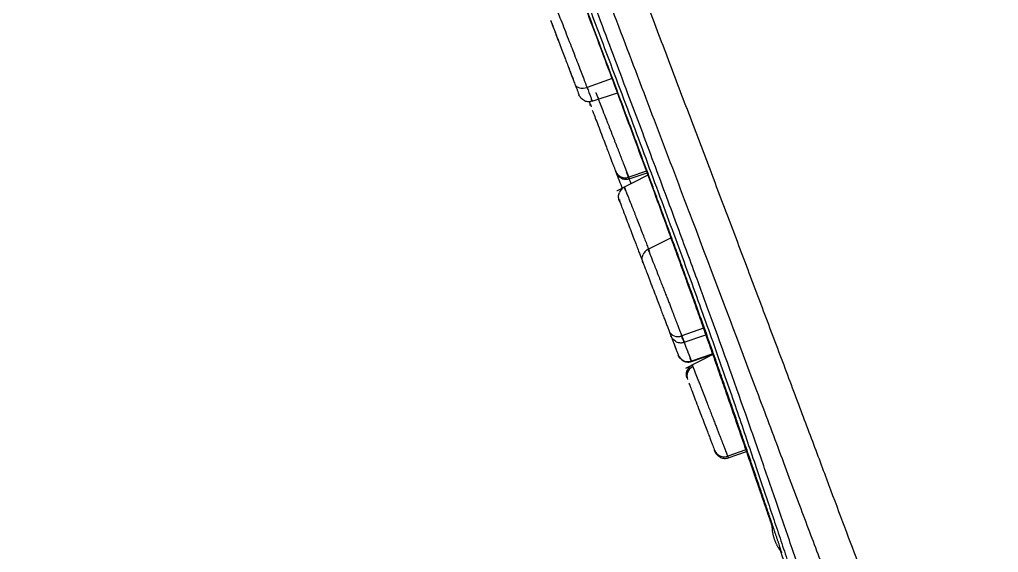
# Model space of a CAD drawing. Extents: x 1777 to 3131, y 3495 to 4487.
# Drawn here: x 2670.05 to 2698.06, y 4058.38 to 4073.61 of the extents above; entities that cross this region are included whole.
import ezdxf

# ---------------------------------------------------------------- set-up
doc = ezdxf.new("R2010")
doc.units = 0
doc.header["$LTSCALE"] = 30
doc.header["$MEASUREMENT"] = 0
doc.layers.add('\\M+5B3DF\\M+5B4E7\\M+5CFDF', color=3, linetype='CONTINUOUS', lineweight=9)

msp = doc.modelspace()

# ---------------------------------------------------------------- linework, layer by layer
at = {"layer": '\\M+5B3DF\\M+5B4E7\\M+5CFDF', "color": 0, "lineweight": -3}
for p, q in [((2687.007, 4071.928), (2686.289, 4071.674)), ((2686.434, 4071.283), (2687.158, 4071.523)), ((2687.122, 4069.24), (2687.109, 4069.273)), ((2687.991, 4069.276), (2687.481, 4069.105)), ((2688.034, 4069.16), (2687.148, 4068.717)), ((2687.182, 4069.143), (2687.162, 4069.133)), ((2687.496, 4069.062), (2688.007, 4069.233)), ((2687.148, 4068.717), (2687.146, 4068.717)), ((2688.693, 4067.374), (2688.033, 4067.043)), ((2687.913, 4066.607), (2687.915, 4066.601)), ((2689.627, 4064.787), (2689.001, 4064.569)), ((2689.066, 4064.39), (2689.693, 4064.602)), ((2689.891, 4064.035), (2689.108, 4063.64)), ((2689.885, 4064.055), (2689.275, 4063.848)), ((2689.278, 4063.837), (2689.888, 4064.044)), ((2689.954, 4061.26), (2689.94, 4061.295)), ((2690.838, 4061.308), (2690.314, 4061.128)), ((2690.33, 4061.082), (2690.854, 4061.261))]:
    msp.add_line(p, q, dxfattribs=at)
for centre, major_axis, ratio, start_param, end_param in [((2686.223, 4071.875), (-0.28, -0.107), 0.707107, 0, 1.537081), ((2686.685, 4071.226), (0.28, 0.107), 0.965926, 2.886641, 3.141593), ((2687.389, 4069.38), (-0.28, -0.107), 0.965926, 0, 1.529329), ((2687.519, 4068.481), (0.28, 0.107), 0.92388, 2.807971, 3.141593), ((2688.918, 4064.815), (-0.28, -0.107), 0.866025, 0, 1.536532), ((2689.179, 4064.13), (0.28, 0.107), 0.991445, 3.141593, 4.674142), ((2689.446, 4063.432), (-0.28, -0.107), 0.965926, 4.816688, 6.283185), ((2690.22, 4061.402), (0.28, 0.107), 0.965926, 3.141593, 4.677062)]:
    msp.add_ellipse(centre, major_axis=major_axis, ratio=ratio, start_param=start_param, end_param=end_param, dxfattribs=at)
for points, knots in [([(2669.332, 4161.45), (2669.654, 4160.589), (2670.03, 4159.585), (2670.902, 4157.278), (2671.892, 4154.671), (2673.067, 4151.621), (2674.314, 4148.404), (2674.974, 4146.712), (2677.019, 4141.497), (2678.469, 4137.837), (2681.411, 4130.433), (2682.903, 4126.69), (2685.909, 4119.193), (2687.423, 4115.438), (2690.48, 4107.942), (2692.025, 4104.2), (2695.129, 4096.746), (2696.689, 4093.033), (2699.035, 4087.562), (2699.819, 4085.755), (2701.378, 4082.201), (2702.154, 4080.454), (2703.687, 4077.051), (2704.444, 4075.395), (2705.894, 4072.263), (2706.586, 4070.788), (2707.847, 4068.139), (2708.414, 4066.965), (2709.418, 4064.888), (2709.855, 4063.986), (2710.664, 4062.299), (2711.036, 4061.515), (2711.627, 4060.244), (2711.829, 4059.804), (2712.256, 4058.864), (2712.481, 4058.363), (2713.19, 4056.751), (2713.71, 4055.532), (2714.79, 4052.783), (2715.349, 4051.254), (2716.371, 4047.96), (2716.834, 4046.194), (2717.596, 4042.489), (2717.895, 4040.549), (2718.382, 4036.616), (2718.57, 4034.624), (2718.902, 4030.624), (2719.047, 4028.617), (2719.315, 4024.596), (2719.439, 4022.582), (2719.664, 4018.552), (2719.765, 4016.535), (2720.037, 4010.481), (2720.18, 4006.438), (2720.294, 4002.392)], [0, 0, 0, 0, 0.03125, 0.03125, 0.0625, 0.09375, 0.09375, 0.125, 0.125, 0.1875, 0.1875, 0.25, 0.25, 0.3125, 0.3125, 0.375, 0.375, 0.4375, 0.4375, 0.46875, 0.46875, 0.5, 0.5, 0.53125, 0.53125, 0.5625, 0.5625, 0.59375, 0.59375, 0.625, 0.625, 0.65625, 0.65625, 0.671875, 0.671875, 0.6875, 0.6875, 0.71875, 0.71875, 0.75, 0.75, 0.78125, 0.78125, 0.8125, 0.8125, 0.84375, 0.84375, 0.875, 0.875, 0.90625, 0.90625, 0.9375, 0.9375, 1, 1, 1, 1]), ([(2721.336, 4002.393), (2721.226, 4006.429), (2721.08, 4010.462), (2720.795, 4016.5), (2720.69, 4018.511), (2720.455, 4022.531), (2720.327, 4024.539), (2720.051, 4028.548), (2719.903, 4030.55), (2719.576, 4034.538), (2719.396, 4036.526), (2718.943, 4040.453), (2718.67, 4042.392), (2717.974, 4046.112), (2717.552, 4047.892), (2716.59, 4051.225), (2716.05, 4052.778), (2714.978, 4055.603), (2714.445, 4056.874), (2713.464, 4059.122), (2713.018, 4060.095), (2712.195, 4061.851), (2711.817, 4062.637), (2711.008, 4064.29), (2710.578, 4065.156), (2709.598, 4067.128), (2709.048, 4068.234), (2707.815, 4070.767), (2707.132, 4072.193), (2705.696, 4075.249), (2704.942, 4076.879), (2703.411, 4080.24), (2702.632, 4081.97), (2701.07, 4085.494), (2700.285, 4087.288), (2697.934, 4092.725), (2696.371, 4096.422), (2693.26, 4103.846), (2691.713, 4107.574), (2688.648, 4115.045), (2687.13, 4118.787), (2684.116, 4126.261), (2682.62, 4129.992), (2679.664, 4137.382), (2678.204, 4141.039), (2676.143, 4146.267), (2675.477, 4147.967), (2674.22, 4151.202), (2673.628, 4152.739), (2672.539, 4155.594), (2672.041, 4156.913), (2671.17, 4159.255), (2670.796, 4160.277), (2670.48, 4161.153)], [0, 0, 0, 0, 0.0625, 0.0625, 0.09375, 0.09375, 0.125, 0.125, 0.15625, 0.15625, 0.1875, 0.1875, 0.21875, 0.21875, 0.25, 0.25, 0.28125, 0.28125, 0.3125, 0.3125, 0.34375, 0.34375, 0.375, 0.375, 0.40625, 0.40625, 0.4375, 0.4375, 0.46875, 0.46875, 0.5, 0.5, 0.53125, 0.53125, 0.5625, 0.5625, 0.625, 0.625, 0.6875, 0.6875, 0.75, 0.75, 0.8125, 0.8125, 0.875, 0.875, 0.90625, 0.90625, 0.9375, 0.9375, 0.96875, 0.96875, 1, 1, 1, 1]), ([(2655.948, 4158.153), (2655.979, 4158.073), (2656.043, 4157.91), (2656.144, 4157.65), (2656.251, 4157.372), (2656.366, 4157.075), (2656.489, 4156.758), (2656.619, 4156.418), (2656.759, 4156.055), (2656.909, 4155.666), (2657.068, 4155.25), (2657.239, 4154.805), (2657.421, 4154.329), (2657.616, 4153.82), (2657.823, 4153.277), (2658.045, 4152.698), (2658.28, 4152.082), (2658.529, 4151.43), (2658.791, 4150.741), (2659.068, 4150.016), (2659.358, 4149.256), (2659.662, 4148.458), (2659.981, 4147.622), (2660.316, 4146.745), (2660.665, 4145.827), (2661.03, 4144.871), (2661.408, 4143.88), (2661.798, 4142.856), (2662.199, 4141.804), (2662.609, 4140.726), (2663.028, 4139.627), (2663.455, 4138.506), (2663.892, 4137.36), (2664.342, 4136.178), (2664.81, 4134.949), (2665.3, 4133.662), (2665.816, 4132.308), (2666.359, 4130.881), (2666.933, 4129.376), (2667.538, 4127.787), (2668.177, 4126.11), (2668.85, 4124.344), (2669.559, 4122.484), (2670.304, 4120.529), (2671.084, 4118.481), (2671.896, 4116.349), (2672.73, 4114.162), (2673.568, 4111.963), (2674.393, 4109.799), (2675.194, 4107.698), (2675.97, 4105.661), (2676.728, 4103.673), (2677.471, 4101.724), (2678.198, 4099.815), (2678.908, 4097.954), (2679.598, 4096.141), (2680.274, 4094.367), (2680.944, 4092.609), (2681.616, 4090.846), (2682.295, 4089.06), (2682.986, 4087.247), (2683.687, 4085.406), (2684.396, 4083.544), (2685.109, 4081.673), (2685.818, 4079.81), (2686.517, 4077.972), (2687.2, 4076.177), (2687.859, 4074.447), (2688.496, 4072.773), (2689.116, 4071.141), (2689.729, 4069.527), (2690.336, 4067.926), (2690.937, 4066.338), (2691.529, 4064.769), (2692.105, 4063.24), (2692.65, 4061.792), (2693.151, 4060.457), (2693.608, 4059.235), (2694.036, 4058.094), (2694.439, 4057.018), (2694.819, 4055.991), (2695.199, 4054.968), (2695.598, 4053.901), (2696.029, 4052.732), (2696.496, 4051.399), (2696.898, 4050.135), (2697.217, 4049.003), (2697.462, 4048.048), (2697.712, 4046.971), (2697.968, 4045.768), (2698.231, 4044.422), (2698.502, 4042.884), (2698.781, 4041.077), (2699.072, 4038.921), (2699.379, 4036.345), (2699.697, 4033.305), (2700.014, 4029.816), (2700.311, 4025.961), (2700.575, 4021.841), (2700.805, 4017.488), (2701.007, 4012.825), (2701.187, 4007.762), (2701.281, 4004.232), (2701.33, 4002.394)], [0, 0, 0, 0, 0.003544, 0.007201, 0.01097, 0.014848, 0.018837, 0.022935, 0.027142, 0.031459, 0.035888, 0.040431, 0.045095, 0.049884, 0.054803, 0.059853, 0.065035, 0.070349, 0.07579, 0.08135, 0.087022, 0.092807, 0.09872, 0.104773, 0.110967, 0.117287, 0.123715, 0.130231, 0.136819, 0.143468, 0.150168, 0.156906, 0.163715, 0.170668, 0.177844, 0.185322, 0.193141, 0.201338, 0.209948, 0.219002, 0.228521, 0.238531, 0.249049, 0.260084, 0.271644, 0.283691, 0.296093, 0.308564, 0.320791, 0.332572, 0.343982, 0.355131, 0.366093, 0.376851, 0.387326, 0.397512, 0.40746, 0.417323, 0.427267, 0.437362, 0.447647, 0.458143, 0.468826, 0.479621, 0.490447, 0.501223, 0.511855, 0.522246, 0.532261, 0.542305, 0.552449, 0.562759, 0.573377, 0.584445, 0.595968, 0.607757, 0.619676, 0.631715, 0.643918, 0.656335, 0.669021, 0.682018, 0.695271, 0.708641, 0.722035, 0.735445, 0.742244, 0.74954, 0.757318, 0.765556, 0.774232, 0.783549, 0.793975, 0.806052, 0.820158, 0.836493, 0.855109, 0.875694, 0.897487, 0.920175, 0.944378, 0.971031, 1, 1, 1, 1]), ([(2655.276, 4157.101), (2655.547, 4156.402), (2655.86, 4155.594), (2656.41, 4154.166), (2656.607, 4153.654), (2657.027, 4152.56), (2657.251, 4151.977), (2657.957, 4150.133), (2658.473, 4148.779), (2659.58, 4145.879), (2660.171, 4144.329), (2661.402, 4141.094), (2662.044, 4139.407), (2663.357, 4135.958), (2664.029, 4134.192), (2665.388, 4130.619), (2666.076, 4128.812), (2667.461, 4125.176), (2668.157, 4123.349), (2669.554, 4119.684), (2670.254, 4117.847), (2671.656, 4114.168), (2672.358, 4112.327), (2674.465, 4106.8), (2675.871, 4103.113), (2677.976, 4097.59), (2678.678, 4095.75), (2680.076, 4092.079), (2680.774, 4090.247), (2682.165, 4086.599), (2682.857, 4084.783), (2684.23, 4081.183), (2684.91, 4079.399), (2686.25, 4075.885), (2686.911, 4074.153), (2687.873, 4071.626), (2688.19, 4070.795), (2688.809, 4069.165), (2689.113, 4068.365), (2689.997, 4066.036), (2690.547, 4064.578), (2691.294, 4062.597), (2691.529, 4061.972), (2691.968, 4060.799), (2692.173, 4060.25), (2692.563, 4059.21), (2692.748, 4058.72), (2693.102, 4057.782), (2693.27, 4057.335), (2693.755, 4056.043), (2694.058, 4055.242), (2694.55, 4053.954), (2694.719, 4053.509), (2695.073, 4052.556), (2695.258, 4052.047), (2695.633, 4050.951), (2695.822, 4050.365), (2696.191, 4049.113), (2696.368, 4048.448), (2696.708, 4047.036), (2696.872, 4046.292), (2697.19, 4044.731), (2697.343, 4043.913), (2697.634, 4042.205), (2697.772, 4041.317), (2698.031, 4039.503), (2698.153, 4038.576), (2698.5, 4035.759), (2698.708, 4033.832), (2699.076, 4029.945), (2699.239, 4027.985), (2699.528, 4024.059), (2699.653, 4022.093), (2699.874, 4018.159), (2699.97, 4016.19), (2700.226, 4010.281), (2700.352, 4006.338), (2700.452, 4002.394)], [0, 0, 0, 0, 0.03125, 0.03125, 0.046875, 0.046875, 0.0625, 0.0625, 0.09375, 0.09375, 0.125, 0.125, 0.15625, 0.15625, 0.1875, 0.1875, 0.21875, 0.21875, 0.25, 0.25, 0.28125, 0.28125, 0.3125, 0.3125, 0.375, 0.375, 0.40625, 0.40625, 0.4375, 0.4375, 0.46875, 0.46875, 0.5, 0.5, 0.53125, 0.53125, 0.546875, 0.546875, 0.5625, 0.5625, 0.59375, 0.59375, 0.609375, 0.609375, 0.625, 0.625, 0.640625, 0.640625, 0.65625, 0.65625, 0.6875, 0.6875, 0.703125, 0.703125, 0.71875, 0.71875, 0.734375, 0.734375, 0.75, 0.75, 0.765625, 0.765625, 0.78125, 0.78125, 0.796875, 0.796875, 0.8125, 0.8125, 0.84375, 0.84375, 0.875, 0.875, 0.90625, 0.90625, 0.9375, 0.9375, 1, 1, 1, 1]), ([(2697.392, 4033.783), (2697.373, 4033.985), (2697.331, 4034.444), (2697.259, 4035.213), (2697.17, 4036.139), (2697.07, 4037.141), (2696.923, 4038.545), (2696.755, 4040.053), (2696.53, 4041.902), (2696.291, 4043.607), (2696.019, 4045.247), (2695.808, 4046.407), (2695.661, 4047.19), (2695.551, 4047.759), (2695.441, 4048.309), (2695.317, 4048.896), (2695.181, 4049.494), (2695.019, 4050.131), (2694.84, 4050.759), (2694.66, 4051.345), (2694.468, 4051.941), (2694.199, 4052.743), (2693.848, 4053.728), (2693.455, 4054.81), (2693.087, 4055.821), (2692.656, 4057.033), (2692.225, 4058.301), (2691.798, 4059.548), (2691.489, 4060.44), (2691.238, 4061.161), (2690.755, 4062.552), (2690.14, 4064.279), (2689.392, 4066.315), (2688.837, 4067.816), (2688.187, 4069.558), (2687.442, 4071.543), (2686.604, 4073.766), (2685.674, 4076.225), (2684.653, 4078.92), (2683.14, 4082.907), (2681.213, 4087.98), (2678.983, 4093.86), (2676.97, 4099.166), (2675.177, 4103.882), (2673.612, 4108.004), (2672.274, 4111.529), (2671.163, 4114.456), (2670.278, 4116.784), (2669.621, 4118.517), (2669.19, 4119.653), (2668.295, 4122.016), (2666.983, 4125.48), (2665.316, 4129.893), (2664.024, 4133.316), (2662.698, 4136.835), (2661.297, 4140.551), (2659.825, 4144.442), (2658.624, 4147.598), (2657.678, 4150.072), (2656.957, 4151.938), (2656.429, 4153.28), (2656.055, 4154.222), (2655.802, 4154.857), (2655.646, 4155.247), (2655.572, 4155.431), (2655.548, 4155.492)], [0, 0, 0, 0, 0.003976, 0.009037, 0.015181, 0.02234, 0.029033, 0.04339, 0.053009, 0.067553, 0.080041, 0.090497, 0.096214, 0.100508, 0.105868, 0.11143, 0.117193, 0.123269, 0.130297, 0.136094, 0.141538, 0.149425, 0.163015, 0.17726, 0.192999, 0.207436, 0.232823, 0.251111, 0.25955, 0.267329, 0.277588, 0.307897, 0.319194, 0.331856, 0.345879, 0.361259, 0.378, 0.3961, 0.415561, 0.436382, 0.481194, 0.521892, 0.558479, 0.590959, 0.619335, 0.643607, 0.663774, 0.679837, 0.691795, 0.699649, 0.703397, 0.740803, 0.771616, 0.795835, 0.813454, 0.847523, 0.878173, 0.905401, 0.929204, 0.949582, 0.966531, 0.980047, 0.990129, 0.99678, 1, 1, 1, 1]), ([(2725.395, 4002.393), (2725.349, 4003.853), (2725.252, 4006.772), (2725.031, 4012.61), (2724.762, 4018.446), (2724.43, 4024.281), (2724.144, 4028.653), (2723.817, 4033.031), (2723.411, 4037.766), (2722.887, 4043.046), (2722.19, 4048.97), (2721.356, 4054.952), (2720.389, 4060.872), (2719.305, 4066.595), (2718.135, 4071.995), (2717.13, 4076.12), (2716.339, 4079.139), (2715.694, 4081.498), (2714.999, 4083.924), (2713.988, 4087.279), (2713, 4090.346), (2712.019, 4093.225), (2711.281, 4095.313), (2710.536, 4097.351), (2709.776, 4099.362), (2708.994, 4101.368), (2708.18, 4103.391), (2707.325, 4105.452), (2706.418, 4107.572), (2705.446, 4109.772), (2704.399, 4112.068), (2703.255, 4114.494), (2702.164, 4116.732), (2701.07, 4118.908), (2699.607, 4121.744), (2697.451, 4125.747), (2694.428, 4131.007), (2691.1, 4136.421), (2687.629, 4141.717), (2684.208, 4146.645), (2681.587, 4150.251), (2679.739, 4152.732), (2678.634, 4154.194), (2677.984, 4155.045), (2677.706, 4155.408), (2677.689, 4155.431)], [0, 0, 0, 0, 0.023856, 0.047713, 0.095426, 0.119282, 0.143139, 0.166995, 0.190851, 0.221179, 0.251506, 0.281834, 0.312162, 0.342489, 0.372817, 0.403144, 0.418308, 0.433472, 0.454288, 0.475105, 0.516738, 0.537554, 0.558371, 0.579187, 0.600004, 0.62082, 0.641637, 0.662453, 0.68327, 0.704086, 0.724903, 0.745719, 0.766536, 0.780458, 0.794381, 0.822225, 0.85007, 0.877915, 0.90576, 0.933604, 0.961449, 0.975371, 0.989294, 0.999326, 1, 1, 1, 1]), ([(2655.701, 4154.746), (2655.732, 4154.669), (2655.796, 4154.51), (2655.898, 4154.257), (2656.009, 4153.982), (2656.129, 4153.683), (2656.26, 4153.359), (2656.402, 4153.006), (2656.555, 4152.621), (2656.722, 4152.201), (2656.902, 4151.742), (2657.098, 4151.243), (2657.308, 4150.703), (2657.533, 4150.122), (2657.774, 4149.498), (2658.031, 4148.83), (2658.306, 4148.113), (2658.599, 4147.342), (2658.91, 4146.522), (2659.239, 4145.658), (2659.585, 4144.747), (2659.95, 4143.786), (2660.333, 4142.771), (2660.735, 4141.707), (2661.154, 4140.597), (2661.591, 4139.437), (2662.045, 4138.227), (2662.516, 4136.974), (2663.003, 4135.677), (2663.506, 4134.337), (2664.025, 4132.956), (2664.559, 4131.536), (2665.108, 4130.076), (2665.671, 4128.58), (2666.249, 4127.047), (2666.84, 4125.479), (2667.444, 4123.876), (2668.062, 4122.24), (2668.693, 4120.571), (2669.337, 4118.87), (2669.993, 4117.137), (2670.662, 4115.372), (2671.343, 4113.575), (2672.036, 4111.748), (2672.74, 4109.888), (2673.456, 4107.999), (2674.185, 4106.079), (2674.925, 4104.128), (2675.676, 4102.148), (2676.439, 4100.138), (2677.212, 4098.099), (2677.996, 4096.031), (2678.789, 4093.935), (2679.593, 4091.812), (2680.408, 4089.663), (2681.231, 4087.491), (2682.062, 4085.298), (2682.9, 4083.087), (2683.741, 4080.865), (2684.459, 4078.975), (2685.046, 4077.423), (2685.504, 4076.21), (2685.957, 4075.008), (2686.405, 4073.818), (2686.849, 4072.641), (2687.283, 4071.483), (2687.71, 4070.343), (2688.125, 4069.226), (2688.527, 4068.139), (2688.917, 4067.083), (2689.287, 4066.069), (2689.638, 4065.096), (2689.971, 4064.168), (2690.276, 4063.297), (2690.564, 4062.472), (2690.822, 4061.708), (2691.07, 4060.98), (2691.307, 4060.288), (2691.526, 4059.636), (2691.737, 4059.009), (2691.937, 4058.407), (2692.134, 4057.822), (2692.329, 4057.245), (2692.53, 4056.667), (2692.741, 4056.076), (2692.964, 4055.465), (2693.193, 4054.832), (2693.418, 4054.205), (2693.642, 4053.579), (2693.859, 4052.961), (2694.076, 4052.315), (2694.295, 4051.635), (2694.515, 4050.925), (2694.726, 4050.19), (2694.911, 4049.448), (2695.074, 4048.696), (2695.233, 4047.917), (2695.403, 4047.09), (2695.572, 4046.224), (2695.729, 4045.326), (2695.859, 4044.587), (2695.962, 4043.942), (2696.062, 4043.283), (2696.202, 4042.253), (2696.38, 4040.826), (2696.545, 4039.293), (2696.704, 4037.789), (2696.832, 4036.461), (2696.951, 4035.14), (2697.029, 4034.256), (2697.068, 4033.817)], [0, 0, 0, 0, 0.004064, 0.008338, 0.012822, 0.017515, 0.022417, 0.027527, 0.032846, 0.038374, 0.044111, 0.050058, 0.056216, 0.062585, 0.069164, 0.075952, 0.082946, 0.090152, 0.097572, 0.105204, 0.113045, 0.121092, 0.12935, 0.137821, 0.146504, 0.155392, 0.164494, 0.17381, 0.183336, 0.193072, 0.203021, 0.213179, 0.223549, 0.234132, 0.244925, 0.255929, 0.267144, 0.278572, 0.290209, 0.302057, 0.314116, 0.326385, 0.338865, 0.351555, 0.364455, 0.377566, 0.390888, 0.40442, 0.418161, 0.432112, 0.446275, 0.460646, 0.475227, 0.49002, 0.50502, 0.52023, 0.53565, 0.551277, 0.567115, 0.58316, 0.592044, 0.600928, 0.609812, 0.618697, 0.627579, 0.63646, 0.64534, 0.654216, 0.663094, 0.671969, 0.68084, 0.689715, 0.698586, 0.707459, 0.716333, 0.72521, 0.734098, 0.742981, 0.751867, 0.760754, 0.769643, 0.778535, 0.787431, 0.796331, 0.805231, 0.814129, 0.823024, 0.831921, 0.839262, 0.846596, 0.853929, 0.861261, 0.868588, 0.875901, 0.883207, 0.890525, 0.897862, 0.905201, 0.912528, 0.919862, 0.927195, 0.929512, 0.934403, 0.941873, 0.951919, 0.96455, 0.973562, 0.982471, 0.991284, 1, 1, 1, 1]), ([(2691.301, 4060.035), (2691.295, 4060.051), (2691.279, 4060.099), (2691.252, 4060.179), (2691.218, 4060.277), (2691.185, 4060.376), (2691.15, 4060.476), (2691.116, 4060.578), (2691.045, 4060.784), (2690.941, 4061.087), (2690.805, 4061.485), (2690.676, 4061.856), (2690.558, 4062.2), (2690.449, 4062.513), (2690.352, 4062.791), (2690.268, 4063.034), (2690.197, 4063.237), (2690.111, 4063.482), (2690.004, 4063.787), (2689.867, 4064.176), (2689.722, 4064.582), (2689.571, 4065.008), (2689.411, 4065.453), (2689.243, 4065.918), (2689.067, 4066.402), (2688.883, 4066.906), (2688.691, 4067.43), (2688.491, 4067.972), (2688.284, 4068.534), (2688.048, 4069.172), (2687.772, 4069.914), (2687.447, 4070.788), (2687.083, 4071.762), (2686.679, 4072.837), (2686.236, 4074.017), (2685.752, 4075.301), (2685.228, 4076.69), (2684.737, 4077.991), (2684.29, 4079.174), (2683.899, 4080.206), (2683.501, 4081.258), (2683.096, 4082.328), (2682.615, 4083.598), (2682.088, 4084.988), (2681.548, 4086.416), (2681.094, 4087.614), (2680.729, 4088.58), (2680.452, 4089.312), (2680.263, 4089.811), (2680.116, 4090.2), (2679.97, 4090.585), (2679.786, 4091.071), (2679.571, 4091.639), (2679.326, 4092.289), (2679.049, 4093.02), (2678.742, 4093.833), (2678.403, 4094.727), (2678.034, 4095.703), (2677.633, 4096.762), (2677.311, 4097.612), (2677.078, 4098.228), (2676.943, 4098.583), (2676.808, 4098.939), (2676.673, 4099.297), (2676.537, 4099.657), (2676.4, 4100.017), (2676.263, 4100.379), (2676.125, 4100.743), (2675.987, 4101.108), (2675.848, 4101.475), (2675.708, 4101.843), (2675.568, 4102.213), (2675.427, 4102.584), (2675.286, 4102.956), (2675.144, 4103.33), (2675.002, 4103.705), (2674.859, 4104.082), (2674.716, 4104.461), (2674.572, 4104.841), (2674.427, 4105.222), (2674.282, 4105.605), (2674.137, 4105.989), (2674.04, 4106.245), (2673.991, 4106.374)], [0, 0, 0, 0, 0.001797, 0.005412, 0.009048, 0.012707, 0.016388, 0.020091, 0.023816, 0.038674, 0.052285, 0.064642, 0.075743, 0.085587, 0.09417, 0.101492, 0.107551, 0.112348, 0.123022, 0.133937, 0.145089, 0.156474, 0.16809, 0.179936, 0.192014, 0.204322, 0.21686, 0.229628, 0.242623, 0.255844, 0.27323, 0.292485, 0.31361, 0.336609, 0.361478, 0.388212, 0.416814, 0.447287, 0.467794, 0.488573, 0.509622, 0.530941, 0.552532, 0.58523, 0.61333, 0.636831, 0.65574, 0.67006, 0.679794, 0.684943, 0.692852, 0.702343, 0.713416, 0.72607, 0.740304, 0.756118, 0.773512, 0.792487, 0.813041, 0.835174, 0.842032, 0.848918, 0.855833, 0.862775, 0.869745, 0.876743, 0.883769, 0.890823, 0.897905, 0.905015, 0.912153, 0.919319, 0.926513, 0.933736, 0.940986, 0.948264, 0.955571, 0.962906, 0.970268, 0.977659, 0.985078, 0.992525, 1, 1, 1, 1]), ([(2691.581, 4059.144), (2691.572, 4059.17), (2691.555, 4059.22), (2691.529, 4059.296), (2691.503, 4059.373), (2691.477, 4059.449), (2691.45, 4059.526), (2691.424, 4059.603), (2691.398, 4059.681), (2691.371, 4059.759), (2691.344, 4059.837), (2691.318, 4059.915), (2691.291, 4059.994), (2691.264, 4060.074), (2691.236, 4060.153), (2691.21, 4060.231), (2691.169, 4060.349), (2691.099, 4060.554), (2690.982, 4060.898), (2690.839, 4061.312), (2690.688, 4061.752), (2690.546, 4062.162), (2690.422, 4062.52), (2690.315, 4062.828), (2690.224, 4063.09), (2690.128, 4063.364), (2690.028, 4063.651), (2689.895, 4064.032), (2689.729, 4064.501), (2689.535, 4065.05), (2689.358, 4065.544), (2689.197, 4065.989), (2689.052, 4066.392), (2688.865, 4066.905), (2688.62, 4067.575), (2688.297, 4068.456), (2687.964, 4069.358), (2687.634, 4070.248), (2687.32, 4071.092), (2686.988, 4071.982), (2686.637, 4072.92), (2686.231, 4074.003), (2685.802, 4075.144), (2685.386, 4076.249), (2685.059, 4077.117), (2684.822, 4077.743), (2684.679, 4078.124), (2684.57, 4078.411), (2684.467, 4078.685), (2684.338, 4079.027), (2684.211, 4079.364), (2684.085, 4079.696), (2683.962, 4080.023), (2683.84, 4080.345), (2683.657, 4080.83), (2683.419, 4081.458), (2683.135, 4082.212), (2682.875, 4082.898), (2682.489, 4083.92), (2681.999, 4085.215), (2681.429, 4086.723), (2680.957, 4087.972), (2680.584, 4088.958), (2680.311, 4089.682), (2680.102, 4090.235), (2679.97, 4090.584), (2679.896, 4090.78), (2679.882, 4090.817)], [0, 0, 0, 0, 0.004303, 0.008607, 0.012913, 0.017221, 0.021531, 0.025842, 0.030155, 0.03447, 0.038786, 0.043105, 0.047425, 0.051746, 0.05607, 0.060395, 0.064267, 0.075157, 0.093069, 0.118007, 0.137926, 0.157104, 0.175545, 0.18655, 0.197809, 0.209322, 0.221088, 0.233106, 0.255267, 0.275717, 0.294463, 0.308613, 0.32236, 0.335705, 0.360109, 0.387937, 0.419178, 0.443034, 0.467865, 0.49367, 0.520446, 0.548193, 0.58537, 0.615828, 0.639573, 0.65661, 0.66694, 0.670565, 0.67994, 0.689164, 0.698237, 0.707158, 0.715928, 0.724546, 0.733012, 0.754844, 0.774864, 0.79307, 0.809463, 0.855917, 0.895468, 0.928121, 0.953877, 0.972736, 0.984697, 0.997091, 1, 1, 1, 1]), ([(2685.405, 4073.937), (2685.406, 4073.938), (2685.428, 4073.884), (2685.564, 4073.543), (2685.792, 4072.962), (2685.968, 4072.507), (2686.084, 4072.207), (2686.16, 4072.009), (2686.23, 4071.828), (2686.269, 4071.725), (2686.289, 4071.674)], [0, 0, 0, 0, 0.122765, 0.368127, 0.569882, 0.727078, 0.797055, 0.865864, 0.933511, 1, 1, 1, 1]), ([(2685.244, 4073.597), (2685.255, 4073.569), (2685.28, 4073.505), (2685.325, 4073.386), (2685.384, 4073.231), (2685.439, 4073.087), (2685.473, 4072.997), (2685.481, 4072.976)], [0, 0, 0, 0, 0.232693, 0.465387, 0.69808, 0.930773, 1, 1, 1, 1]), ([(2685.258, 4073.561), (2685.258, 4073.561), (2685.259, 4073.558), (2685.269, 4073.533), (2685.304, 4073.442), (2685.362, 4073.29), (2685.439, 4073.088), (2685.522, 4072.871), (2685.6, 4072.666), (2685.672, 4072.478), (2685.733, 4072.316), (2685.788, 4072.174), (2685.839, 4072.04), (2685.89, 4071.907), (2685.925, 4071.814), (2685.942, 4071.768)], [0, 0, 0, 0, 0.012714, 0.094988, 0.177262, 0.259536, 0.341809, 0.424083, 0.506357, 0.588631, 0.670905, 0.753179, 0.835452, 0.917726, 1, 1, 1, 1]), ([(2685.737, 4072.307), (2685.759, 4072.249), (2685.804, 4072.131), (2685.852, 4072.005), (2685.883, 4071.925), (2685.898, 4071.886), (2685.899, 4071.881), (2685.899, 4071.882)], [0, 0, 0, 0, 0.168103, 0.376087, 0.584071, 0.792055, 1, 1, 1, 1]), ([(2685.824, 4072.079), (2685.834, 4072.052), (2685.855, 4071.998), (2685.88, 4071.931), (2685.898, 4071.886), (2685.9, 4071.879), (2685.898, 4071.884), (2685.898, 4071.884)], [0, 0, 0, 0, 0.249983, 0.499967, 0.74995, 0.999933, 1, 1, 1, 1]), ([(2685.942, 4071.768), (2685.955, 4071.736), (2685.979, 4071.673), (2686.011, 4071.589), (2686.039, 4071.516), (2686.053, 4071.48), (2686.057, 4071.468), (2686.058, 4071.467)], [0, 0, 0, 0, 0.23528, 0.470559, 0.705839, 0.941118, 1, 1, 1, 1]), ([(2686.289, 4071.674), (2686.299, 4071.648), (2686.318, 4071.598), (2686.343, 4071.531), (2686.367, 4071.469), (2686.387, 4071.416), (2686.404, 4071.371), (2686.417, 4071.334), (2686.427, 4071.307), (2686.44, 4071.269), (2686.432, 4071.288), (2686.412, 4071.337), (2686.412, 4071.337)], [0, 0, 0, 0, 0.076545, 0.153889, 0.232034, 0.310981, 0.390732, 0.471289, 0.552652, 0.634825, 0.999991, 1, 1, 1, 1]), ([(2686.538, 4071.528), (2686.538, 4071.528), (2686.538, 4071.528), (2686.539, 4071.527), (2686.539, 4071.527), (2686.539, 4071.526), (2686.539, 4071.525), (2686.54, 4071.524), (2686.54, 4071.523), (2686.541, 4071.521), (2686.542, 4071.52), (2686.543, 4071.518), (2686.543, 4071.515), (2686.544, 4071.513), (2686.546, 4071.51), (2686.547, 4071.507), (2686.548, 4071.504), (2686.549, 4071.5), (2686.551, 4071.497), (2686.552, 4071.493), (2686.554, 4071.489), (2686.556, 4071.484), (2686.558, 4071.48), (2686.56, 4071.475), (2686.562, 4071.47), (2686.564, 4071.464), (2686.566, 4071.459), (2686.568, 4071.453), (2686.571, 4071.447), (2686.573, 4071.44), (2686.576, 4071.434), (2686.578, 4071.427), (2686.581, 4071.42), (2686.584, 4071.413), (2686.587, 4071.405), (2686.598, 4071.378), (2686.621, 4071.317), (2686.669, 4071.194), (2686.743, 4071.005), (2686.848, 4070.738), (2686.937, 4070.508), (2686.994, 4070.361), (2687.012, 4070.316), (2687.029, 4070.272), (2687.046, 4070.228), (2687.063, 4070.184), (2687.08, 4070.141), (2687.097, 4070.098), (2687.113, 4070.056), (2687.129, 4070.015), (2687.145, 4069.974), (2687.16, 4069.934), (2687.176, 4069.895), (2687.191, 4069.856), (2687.205, 4069.819), (2687.22, 4069.782), (2687.234, 4069.746), (2687.247, 4069.711), (2687.261, 4069.676), (2687.274, 4069.643), (2687.286, 4069.61), (2687.299, 4069.579), (2687.31, 4069.548), (2687.322, 4069.519), (2687.333, 4069.49), (2687.344, 4069.463), (2687.354, 4069.436), (2687.364, 4069.41), (2687.373, 4069.386), (2687.382, 4069.362), (2687.391, 4069.339), (2687.4, 4069.318), (2687.407, 4069.297), (2687.415, 4069.277), (2687.422, 4069.258), (2687.429, 4069.241), (2687.436, 4069.224), (2687.442, 4069.208), (2687.447, 4069.193), (2687.453, 4069.179), (2687.458, 4069.166), (2687.463, 4069.153), (2687.467, 4069.142), (2687.471, 4069.131), (2687.475, 4069.122), (2687.478, 4069.113), (2687.48, 4069.107), (2687.481, 4069.105)], [0, 0, 0, 0, 0.001428, 0.006144, 0.010869, 0.015601, 0.020341, 0.025089, 0.029845, 0.034608, 0.03938, 0.044159, 0.048946, 0.053741, 0.058543, 0.063354, 0.068172, 0.072999, 0.077833, 0.082674, 0.087524, 0.092381, 0.097247, 0.10212, 0.107001, 0.11189, 0.116786, 0.12169, 0.126603, 0.131523, 0.13645, 0.141386, 0.146329, 0.15128, 0.156239, 0.161206, 0.202918, 0.259095, 0.329704, 0.414701, 0.514033, 0.526734, 0.539339, 0.551849, 0.564264, 0.576584, 0.588809, 0.600938, 0.612972, 0.624912, 0.636756, 0.648505, 0.660159, 0.671718, 0.683182, 0.694551, 0.705825, 0.717005, 0.728089, 0.739078, 0.749973, 0.760773, 0.771478, 0.782088, 0.792603, 0.803024, 0.81335, 0.823581, 0.833717, 0.843759, 0.853706, 0.863559, 0.873316, 0.88298, 0.892548, 0.902022, 0.911402, 0.920687, 0.929877, 0.938973, 0.947975, 0.956882, 0.965694, 0.974412, 0.983036, 0.991565, 1, 1, 1, 1]), ([(2686.213, 4071.296), (2686.194, 4071.305), (2686.16, 4071.326), (2686.102, 4071.379), (2686.073, 4071.427), (2686.059, 4071.463)], [0, 0, 0, 0, 0.262992, 0.520638, 1, 1, 1, 1]), ([(2686.213, 4071.296), (2686.232, 4071.287), (2686.27, 4071.274), (2686.347, 4071.264), (2686.403, 4071.272), (2686.44, 4071.285)], [0, 0, 0, 0, 0.262977, 0.520618, 1, 1, 1, 1]), ([(2686.393, 4071.149), (2686.379, 4071.185), (2686.371, 4071.227), (2686.372, 4071.269), (2686.373, 4071.275)], [0, 0, 0, 0, 0.869847, 1, 1, 1, 1]), ([(2686.44, 4071.025), (2686.451, 4070.998), (2686.48, 4070.922), (2686.542, 4070.758), (2686.632, 4070.522), (2686.726, 4070.276), (2686.809, 4070.059), (2686.879, 4069.875), (2686.938, 4069.721), (2686.984, 4069.6), (2687.023, 4069.499), (2687.056, 4069.411), (2687.086, 4069.333), (2687.103, 4069.289), (2687.109, 4069.273)], [0, 0, 0, 0, 0.063949, 0.149045, 0.23414, 0.319236, 0.404331, 0.489427, 0.574522, 0.659618, 0.744713, 0.829809, 0.914904, 1, 1, 1, 1]), ([(2687.106, 4069.281), (2687.108, 4069.275), (2687.141, 4069.191), (2687.206, 4069.019), (2687.267, 4068.86), (2687.294, 4068.789)], [0, 0, 0, 0, 0.038132, 0.543182, 1, 1, 1, 1]), ([(2687.412, 4069.258), (2687.423, 4069.229), (2687.467, 4069.116), (2687.512, 4069), (2687.545, 4068.916)], [0, 0, 0, 0, 0.255521, 1, 1, 1, 1]), ([(2687.274, 4069.076), (2687.255, 4069.085), (2687.221, 4069.105), (2687.163, 4069.158), (2687.134, 4069.207), (2687.121, 4069.243)], [0, 0, 0, 0, 0.262878, 0.520456, 1, 1, 1, 1]), ([(2687.274, 4069.076), (2687.292, 4069.067), (2687.33, 4069.054), (2687.407, 4069.043), (2687.463, 4069.051), (2687.5, 4069.063)], [0, 0, 0, 0, 0.262839, 0.520407, 1, 1, 1, 1]), ([(2687.481, 4069.105), (2687.482, 4069.103), (2687.483, 4069.101), (2687.484, 4069.097), (2687.486, 4069.093), (2687.487, 4069.09), (2687.488, 4069.086), (2687.489, 4069.083), (2687.49, 4069.08), (2687.491, 4069.078), (2687.492, 4069.075), (2687.493, 4069.073), (2687.494, 4069.071), (2687.495, 4069.069), (2687.495, 4069.068), (2687.496, 4069.066), (2687.496, 4069.065), (2687.496, 4069.064), (2687.497, 4069.063), (2687.497, 4069.063), (2687.497, 4069.063), (2687.497, 4069.063), (2687.497, 4069.063), (2687.497, 4069.063), (2687.496, 4069.064), (2687.496, 4069.065), (2687.496, 4069.066), (2687.495, 4069.067), (2687.494, 4069.068), (2687.494, 4069.07), (2687.493, 4069.072), (2687.492, 4069.075), (2687.491, 4069.077), (2687.49, 4069.08), (2687.489, 4069.083), (2687.487, 4069.086), (2687.486, 4069.089), (2687.485, 4069.093), (2687.483, 4069.097), (2687.481, 4069.101), (2687.48, 4069.105), (2687.478, 4069.11), (2687.476, 4069.115), (2687.474, 4069.12), (2687.472, 4069.125), (2687.469, 4069.131), (2687.467, 4069.137), (2687.465, 4069.143), (2687.462, 4069.149), (2687.46, 4069.156), (2687.457, 4069.163), (2687.454, 4069.17), (2687.452, 4069.176), (2687.45, 4069.181), (2687.449, 4069.182)], [0, 0, 0, 0, 0.018453, 0.03694, 0.055463, 0.074021, 0.092613, 0.111241, 0.129904, 0.148603, 0.167336, 0.186104, 0.204908, 0.223746, 0.24262, 0.261529, 0.280473, 0.299452, 0.318466, 0.337516, 0.356601, 0.375721, 0.394876, 0.414066, 0.433291, 0.452552, 0.471848, 0.491179, 0.510546, 0.529947, 0.549384, 0.568856, 0.588364, 0.607906, 0.627484, 0.647098, 0.666746, 0.68643, 0.706149, 0.725904, 0.745694, 0.765519, 0.785379, 0.805275, 0.825206, 0.845173, 0.865175, 0.885212, 0.905285, 0.925393, 0.945536, 0.965715, 0.98593, 1, 1, 1, 1]), ([(2687.355, 4068.821), (2687.328, 4068.807), (2687.288, 4068.779), (2687.242, 4068.725), (2687.223, 4068.69), (2687.215, 4068.671)], [0, 0, 0, 0, 0.426288, 0.710222, 1, 1, 1, 1]), ([(2687.392, 4068.728), (2687.391, 4068.73), (2687.389, 4068.734), (2687.387, 4068.739), (2687.385, 4068.745), (2687.383, 4068.75), (2687.381, 4068.756), (2687.379, 4068.761), (2687.377, 4068.765), (2687.376, 4068.77), (2687.374, 4068.775), (2687.372, 4068.779), (2687.371, 4068.783), (2687.369, 4068.787), (2687.368, 4068.791), (2687.367, 4068.794), (2687.365, 4068.797), (2687.364, 4068.8), (2687.363, 4068.803), (2687.362, 4068.806), (2687.361, 4068.808), (2687.36, 4068.811), (2687.36, 4068.813), (2687.359, 4068.815), (2687.358, 4068.816), (2687.358, 4068.818), (2687.357, 4068.819), (2687.357, 4068.82), (2687.357, 4068.821), (2687.357, 4068.821), (2687.357, 4068.822), (2687.357, 4068.822), (2687.357, 4068.822), (2687.357, 4068.821), (2687.357, 4068.821), (2687.357, 4068.82), (2687.358, 4068.819), (2687.358, 4068.818), (2687.359, 4068.816), (2687.36, 4068.815), (2687.36, 4068.813), (2687.361, 4068.811), (2687.362, 4068.808), (2687.363, 4068.806), (2687.365, 4068.803), (2687.366, 4068.8), (2687.367, 4068.797), (2687.368, 4068.793), (2687.37, 4068.79), (2687.372, 4068.786), (2687.373, 4068.781), (2687.375, 4068.777), (2687.377, 4068.772), (2687.379, 4068.767), (2687.386, 4068.749), (2687.404, 4068.703), (2687.444, 4068.602), (2687.508, 4068.44), (2687.601, 4068.202), (2687.703, 4067.941), (2687.796, 4067.704), (2687.867, 4067.522), (2687.932, 4067.354), (2687.991, 4067.203), (2688.038, 4067.081), (2688.065, 4067.011), (2688.076, 4066.983)], [0, 0, 0, 0, 0.005168, 0.010343, 0.015527, 0.020719, 0.025919, 0.031126, 0.036343, 0.041567, 0.046799, 0.052039, 0.057287, 0.062544, 0.067808, 0.073081, 0.078361, 0.08365, 0.088947, 0.094252, 0.099564, 0.104885, 0.110214, 0.115551, 0.120897, 0.12625, 0.131611, 0.13698, 0.142358, 0.147743, 0.153136, 0.158538, 0.163947, 0.169365, 0.174791, 0.180224, 0.185666, 0.191116, 0.196574, 0.20204, 0.207513, 0.212995, 0.218485, 0.223983, 0.229489, 0.235004, 0.240526, 0.246056, 0.251594, 0.25714, 0.262694, 0.268257, 0.273827, 0.279405, 0.284992, 0.335587, 0.401732, 0.483389, 0.580512, 0.693046, 0.756522, 0.815874, 0.871102, 0.92221, 0.969199, 1, 1, 1, 1]), ([(2687.211, 4068.444), (2687.198, 4068.48), (2687.187, 4068.536), (2687.195, 4068.614), (2687.207, 4068.652), (2687.215, 4068.671)], [0, 0, 0, 0, 0.479477, 0.737081, 1, 1, 1, 1]), ([(2687.222, 4068.417), (2687.222, 4068.417), (2687.217, 4068.429), (2687.211, 4068.445), (2687.209, 4068.449), (2687.216, 4068.432), (2687.229, 4068.398), (2687.238, 4068.374)], [0, 0, 0, 0, 0.000063, 0.250047, 0.500031, 0.750016, 1, 1, 1, 1]), ([(2687.236, 4068.379), (2687.23, 4068.395), (2687.22, 4068.423), (2687.21, 4068.448), (2687.21, 4068.448), (2687.225, 4068.408), (2687.259, 4068.319), (2687.315, 4068.172), (2687.395, 4067.963), (2687.488, 4067.719), (2687.575, 4067.492), (2687.65, 4067.296), (2687.714, 4067.127), (2687.766, 4066.99), (2687.809, 4066.877), (2687.848, 4066.777), (2687.882, 4066.686), (2687.904, 4066.63), (2687.913, 4066.607)], [0, 0, 0, 0, 0.056504, 0.119403, 0.182303, 0.245203, 0.308103, 0.371002, 0.433902, 0.496802, 0.559702, 0.622601, 0.685501, 0.748401, 0.811301, 0.8742, 0.9371, 1, 1, 1, 1]), ([(2688.055, 4067.053), (2688.02, 4067.038), (2687.972, 4067.007), (2687.921, 4066.947), (2687.902, 4066.912), (2687.894, 4066.893)], [0, 0, 0, 0, 0.479397, 0.737033, 1, 1, 1, 1]), ([(2688.043, 4067.019), (2688.043, 4067.02), (2688.042, 4067.022), (2688.041, 4067.024), (2688.04, 4067.027), (2688.039, 4067.03), (2688.039, 4067.032), (2688.038, 4067.034), (2688.037, 4067.036), (2688.037, 4067.038), (2688.036, 4067.039), (2688.036, 4067.041), (2688.035, 4067.042), (2688.035, 4067.043), (2688.035, 4067.043), (2688.035, 4067.044), (2688.035, 4067.044), (2688.035, 4067.044), (2688.035, 4067.044)], [0, 0, 0, 0, 0.033846, 0.10167, 0.169597, 0.237628, 0.305763, 0.374, 0.442342, 0.510787, 0.579335, 0.647986, 0.716741, 0.7856, 0.854562, 0.923627, 0.992795, 1, 1, 1, 1]), ([(2688.035, 4067.044), (2688.035, 4067.044), (2688.035, 4067.044), (2688.035, 4067.043), (2688.035, 4067.043), (2688.036, 4067.042), (2688.036, 4067.041), (2688.037, 4067.04), (2688.037, 4067.038), (2688.038, 4067.037), (2688.039, 4067.035), (2688.04, 4067.033), (2688.041, 4067.03), (2688.046, 4067.017), (2688.064, 4066.974), (2688.113, 4066.849), (2688.202, 4066.624), (2688.304, 4066.365), (2688.39, 4066.144), (2688.445, 4066.004), (2688.499, 4065.866), (2688.55, 4065.735), (2688.599, 4065.61), (2688.644, 4065.493), (2688.686, 4065.384), (2688.725, 4065.285), (2688.753, 4065.211), (2688.774, 4065.158), (2688.787, 4065.124), (2688.8, 4065.09), (2688.813, 4065.057), (2688.825, 4065.025), (2688.838, 4064.993), (2688.85, 4064.962), (2688.861, 4064.932), (2688.873, 4064.902), (2688.884, 4064.873), (2688.895, 4064.845), (2688.905, 4064.817), (2688.916, 4064.791), (2688.926, 4064.765), (2688.935, 4064.74), (2688.945, 4064.715), (2688.954, 4064.692), (2688.962, 4064.669), (2688.971, 4064.648), (2688.979, 4064.627), (2688.986, 4064.607), (2688.994, 4064.587), (2688.998, 4064.575), (2689.001, 4064.569)], [0, 0, 0, 0, 0.004503, 0.009535, 0.014576, 0.019623, 0.024678, 0.029741, 0.034811, 0.039889, 0.044974, 0.050067, 0.055167, 0.060275, 0.125981, 0.20985, 0.311812, 0.431778, 0.475798, 0.517801, 0.55779, 0.595764, 0.631726, 0.665676, 0.697616, 0.727545, 0.755465, 0.766445, 0.777393, 0.788309, 0.799194, 0.810047, 0.820868, 0.831657, 0.842415, 0.853141, 0.863836, 0.874499, 0.88513, 0.89573, 0.906299, 0.916836, 0.927341, 0.937815, 0.948258, 0.958669, 0.969049, 0.979397, 0.989714, 1, 1, 1, 1]), ([(2687.89, 4066.666), (2687.876, 4066.702), (2687.866, 4066.758), (2687.873, 4066.836), (2687.885, 4066.874), (2687.894, 4066.893)], [0, 0, 0, 0, 0.479376, 0.737016, 1, 1, 1, 1]), ([(2687.901, 4066.637), (2687.901, 4066.638), (2687.896, 4066.651), (2687.888, 4066.671), (2687.889, 4066.669), (2687.905, 4066.627), (2687.941, 4066.534), (2687.997, 4066.386), (2688.074, 4066.184), (2688.165, 4065.945), (2688.256, 4065.708), (2688.336, 4065.497), (2688.406, 4065.313), (2688.464, 4065.162), (2688.513, 4065.034), (2688.557, 4064.919), (2688.598, 4064.811), (2688.625, 4064.741), (2688.637, 4064.708)], [0, 0, 0, 0, 0.001992, 0.068525, 0.135059, 0.201593, 0.268127, 0.334661, 0.401195, 0.467729, 0.534263, 0.600797, 0.667331, 0.733864, 0.800398, 0.866932, 0.933466, 1, 1, 1, 1]), ([(2688.637, 4064.708), (2688.646, 4064.685), (2688.662, 4064.644), (2688.674, 4064.612), (2688.679, 4064.599)], [0, 0, 0, 0, 0.506099, 1, 1, 1, 1]), ([(2688.67, 4064.622), (2688.689, 4064.573), (2688.73, 4064.465), (2688.783, 4064.328), (2688.826, 4064.213), (2688.847, 4064.159), (2688.856, 4064.136)], [0, 0, 0, 0, 0.189748, 0.459854, 0.729959, 1, 1, 1, 1]), ([(2688.679, 4064.6), (2688.679, 4064.599), (2688.685, 4064.584), (2688.69, 4064.571), (2688.691, 4064.568), (2688.691, 4064.568)], [0, 0, 0, 0, 0.052466, 0.661242, 1, 1, 1, 1]), ([(2688.686, 4064.581), (2688.691, 4064.568), (2688.717, 4064.5), (2688.759, 4064.39), (2688.802, 4064.276), (2688.836, 4064.188), (2688.863, 4064.116), (2688.885, 4064.058), (2688.896, 4064.031), (2688.899, 4064.023)], [0, 0, 0, 0, 0.033583, 0.194652, 0.355722, 0.516791, 0.677861, 0.83893, 1, 1, 1, 1]), ([(2688.844, 4064.403), (2688.825, 4064.412), (2688.791, 4064.433), (2688.733, 4064.486), (2688.704, 4064.534), (2688.69, 4064.57)], [0, 0, 0, 0, 0.262983, 0.520623, 1, 1, 1, 1]), ([(2689.067, 4064.391), (2689.067, 4064.391), (2689.067, 4064.391), (2689.067, 4064.391), (2689.067, 4064.391), (2689.066, 4064.392), (2689.066, 4064.393), (2689.065, 4064.394), (2689.065, 4064.396), (2689.064, 4064.398), (2689.063, 4064.399), (2689.062, 4064.402), (2689.061, 4064.404), (2689.056, 4064.417), (2689.038, 4064.46), (2689.009, 4064.535), (2688.989, 4064.586), (2688.989, 4064.586)], [0, 0, 0, 0, 0.019459, 0.043388, 0.067354, 0.091355, 0.115393, 0.139466, 0.163576, 0.187721, 0.211902, 0.23612, 0.260373, 0.284662, 0.600146, 0.999992, 1, 1, 1, 1]), ([(2689.001, 4064.569), (2689.002, 4064.566), (2689.004, 4064.561), (2689.007, 4064.553), (2689.01, 4064.545), (2689.013, 4064.538), (2689.015, 4064.53), (2689.018, 4064.523), (2689.021, 4064.516), (2689.024, 4064.509), (2689.026, 4064.502), (2689.029, 4064.496), (2689.031, 4064.489), (2689.033, 4064.483), (2689.036, 4064.477), (2689.038, 4064.471), (2689.04, 4064.466), (2689.042, 4064.46), (2689.044, 4064.455), (2689.046, 4064.45), (2689.048, 4064.445), (2689.05, 4064.44), (2689.051, 4064.436), (2689.053, 4064.432), (2689.054, 4064.427), (2689.056, 4064.424), (2689.057, 4064.42), (2689.058, 4064.417), (2689.059, 4064.415), (2689.059, 4064.415)], [0, 0, 0, 0, 0.036985, 0.074029, 0.111131, 0.148291, 0.18551, 0.222788, 0.260124, 0.297519, 0.334973, 0.372485, 0.410055, 0.447685, 0.485373, 0.52312, 0.560925, 0.59879, 0.636713, 0.674694, 0.712735, 0.750834, 0.788993, 0.82721, 0.865486, 0.90382, 0.942214, 0.980666, 1, 1, 1, 1]), ([(2689.011, 4064.526), (2689.011, 4064.526), (2689.03, 4064.479), (2689.063, 4064.393), (2689.108, 4064.277), (2689.138, 4064.202), (2689.156, 4064.155), (2689.165, 4064.131), (2689.174, 4064.108), (2689.183, 4064.086), (2689.191, 4064.065), (2689.199, 4064.044), (2689.206, 4064.025), (2689.214, 4064.006), (2689.22, 4063.988), (2689.227, 4063.972), (2689.233, 4063.956), (2689.239, 4063.941), (2689.244, 4063.928), (2689.249, 4063.915), (2689.253, 4063.903), (2689.258, 4063.892), (2689.261, 4063.883), (2689.265, 4063.874), (2689.268, 4063.866), (2689.27, 4063.859), (2689.273, 4063.853), (2689.274, 4063.85), (2689.275, 4063.848)], [0, 0, 0, 0, 0.000009, 0.128829, 0.247278, 0.355361, 0.385625, 0.415797, 0.445878, 0.475866, 0.505762, 0.535567, 0.56528, 0.594901, 0.624431, 0.653869, 0.683215, 0.71247, 0.741633, 0.770706, 0.799686, 0.828576, 0.857374, 0.886082, 0.914698, 0.943223, 0.971657, 1, 1, 1, 1]), ([(2688.844, 4064.403), (2688.863, 4064.394), (2688.901, 4064.381), (2688.978, 4064.371), (2689.034, 4064.379), (2689.071, 4064.392)], [0, 0, 0, 0, 0.262967, 0.520603, 1, 1, 1, 1]), ([(2689.059, 4064.415), (2689.059, 4064.414), (2689.06, 4064.413), (2689.061, 4064.41), (2689.062, 4064.407), (2689.063, 4064.405), (2689.063, 4064.402), (2689.064, 4064.4), (2689.065, 4064.398), (2689.066, 4064.397), (2689.066, 4064.395), (2689.066, 4064.394), (2689.067, 4064.393), (2689.067, 4064.392), (2689.067, 4064.391), (2689.067, 4064.391), (2689.067, 4064.391), (2689.067, 4064.391), (2689.067, 4064.391)], [0, 0, 0, 0, 0.033546, 0.100994, 0.168545, 0.2362, 0.303957, 0.371818, 0.439782, 0.507849, 0.576019, 0.644293, 0.71267, 0.78115, 0.849734, 0.918422, 0.987212, 1, 1, 1, 1]), ([(2689.055, 4063.85), (2689.036, 4063.859), (2689.002, 4063.88), (2688.944, 4063.933), (2688.915, 4063.981), (2688.901, 4064.017)], [0, 0, 0, 0, 0.262913, 0.520515, 1, 1, 1, 1]), ([(2689.275, 4063.848), (2689.275, 4063.848), (2689.275, 4063.846), (2689.276, 4063.845), (2689.277, 4063.843), (2689.277, 4063.842), (2689.278, 4063.84), (2689.278, 4063.84), (2689.278, 4063.839), (2689.278, 4063.838), (2689.278, 4063.838), (2689.279, 4063.838), (2689.278, 4063.838), (2689.278, 4063.838), (2689.278, 4063.838), (2689.278, 4063.839), (2689.278, 4063.84), (2689.277, 4063.841), (2689.277, 4063.842), (2689.276, 4063.844), (2689.275, 4063.846), (2689.274, 4063.848), (2689.274, 4063.85), (2689.273, 4063.852), (2689.272, 4063.855), (2689.271, 4063.858), (2689.269, 4063.861), (2689.268, 4063.864), (2689.267, 4063.867), (2689.265, 4063.871), (2689.264, 4063.875), (2689.262, 4063.879), (2689.26, 4063.884), (2689.259, 4063.888), (2689.257, 4063.893), (2689.255, 4063.898), (2689.253, 4063.903), (2689.25, 4063.909), (2689.248, 4063.914), (2689.246, 4063.92), (2689.243, 4063.926), (2689.241, 4063.933), (2689.239, 4063.937), (2689.238, 4063.94), (2689.238, 4063.94)], [0, 0, 0, 0, 0.023464, 0.046971, 0.07052, 0.094112, 0.117746, 0.141423, 0.165142, 0.188903, 0.212707, 0.236554, 0.260443, 0.284374, 0.308349, 0.332365, 0.356424, 0.380526, 0.40467, 0.428857, 0.453087, 0.477359, 0.501674, 0.526031, 0.550431, 0.574873, 0.599359, 0.623886, 0.648457, 0.67307, 0.697726, 0.722425, 0.747166, 0.77195, 0.796777, 0.821646, 0.846559, 0.871514, 0.896512, 0.921552, 0.946635, 0.971762, 0.996931, 1, 1, 1, 1]), ([(2689.055, 4063.85), (2689.073, 4063.842), (2689.111, 4063.828), (2689.188, 4063.818), (2689.244, 4063.826), (2689.281, 4063.839)], [0, 0, 0, 0, 0.262897, 0.520494, 1, 1, 1, 1]), ([(2689.318, 4063.745), (2689.282, 4063.729), (2689.235, 4063.699), (2689.184, 4063.639), (2689.164, 4063.604), (2689.156, 4063.585)], [0, 0, 0, 0, 0.479426, 0.737052, 1, 1, 1, 1]), ([(2689.314, 4063.69), (2689.313, 4063.691), (2689.312, 4063.694), (2689.311, 4063.698), (2689.309, 4063.702), (2689.308, 4063.705), (2689.307, 4063.709), (2689.306, 4063.712), (2689.304, 4063.715), (2689.303, 4063.718), (2689.302, 4063.72), (2689.301, 4063.722), (2689.301, 4063.725), (2689.3, 4063.727), (2689.299, 4063.728), (2689.299, 4063.73), (2689.298, 4063.731), (2689.298, 4063.733), (2689.297, 4063.733), (2689.297, 4063.734), (2689.297, 4063.735), (2689.297, 4063.735), (2689.297, 4063.735), (2689.297, 4063.735), (2689.297, 4063.735), (2689.297, 4063.734), (2689.298, 4063.733), (2689.298, 4063.732), (2689.299, 4063.731), (2689.299, 4063.73), (2689.3, 4063.728), (2689.301, 4063.726), (2689.302, 4063.724), (2689.303, 4063.722), (2689.304, 4063.719), (2689.305, 4063.716), (2689.306, 4063.713), (2689.307, 4063.71), (2689.309, 4063.707), (2689.31, 4063.703), (2689.312, 4063.699), (2689.313, 4063.695), (2689.315, 4063.691), (2689.317, 4063.686), (2689.319, 4063.681), (2689.321, 4063.676), (2689.323, 4063.671), (2689.325, 4063.665), (2689.327, 4063.66), (2689.33, 4063.654), (2689.332, 4063.647), (2689.335, 4063.641), (2689.337, 4063.634), (2689.34, 4063.627), (2689.354, 4063.592), (2689.388, 4063.505), (2689.462, 4063.316), (2689.576, 4063.026), (2689.691, 4062.73), (2689.784, 4062.494), (2689.841, 4062.348), (2689.895, 4062.21), (2689.945, 4062.08), (2689.991, 4061.961), (2690.034, 4061.852), (2690.072, 4061.754), (2690.106, 4061.665), (2690.131, 4061.601), (2690.148, 4061.556), (2690.159, 4061.528), (2690.17, 4061.5), (2690.181, 4061.473), (2690.191, 4061.446), (2690.201, 4061.421), (2690.21, 4061.396), (2690.22, 4061.373), (2690.228, 4061.35), (2690.237, 4061.328), (2690.245, 4061.307), (2690.253, 4061.287), (2690.26, 4061.268), (2690.267, 4061.25), (2690.274, 4061.232), (2690.28, 4061.216), (2690.286, 4061.2), (2690.292, 4061.186), (2690.297, 4061.172), (2690.302, 4061.16), (2690.306, 4061.148), (2690.31, 4061.138), (2690.313, 4061.131), (2690.314, 4061.128)], [0, 0, 0, 0, 0.003934, 0.007874, 0.01182, 0.015773, 0.019732, 0.023697, 0.027669, 0.031647, 0.035631, 0.039622, 0.043618, 0.047621, 0.051631, 0.055646, 0.059668, 0.063696, 0.067731, 0.071772, 0.075819, 0.079872, 0.083932, 0.087997, 0.09207, 0.096148, 0.100233, 0.104324, 0.108421, 0.112525, 0.116635, 0.120751, 0.124873, 0.129002, 0.133137, 0.137278, 0.141425, 0.145579, 0.149739, 0.153905, 0.158078, 0.162256, 0.166442, 0.170633, 0.17483, 0.179034, 0.183244, 0.187461, 0.191683, 0.195912, 0.200147, 0.204389, 0.208636, 0.21289, 0.21715, 0.271868, 0.34176, 0.426766, 0.526816, 0.563464, 0.598436, 0.631734, 0.66336, 0.693313, 0.721595, 0.748207, 0.773148, 0.796421, 0.805561, 0.814674, 0.823761, 0.832822, 0.841857, 0.850865, 0.859847, 0.868803, 0.877732, 0.886635, 0.895512, 0.904363, 0.913188, 0.921987, 0.930759, 0.939505, 0.948226, 0.95692, 0.965588, 0.97423, 0.982846, 0.991436, 1, 1, 1, 1]), ([(2689.153, 4063.358), (2689.139, 4063.394), (2689.129, 4063.45), (2689.136, 4063.528), (2689.148, 4063.566), (2689.156, 4063.585)], [0, 0, 0, 0, 0.479405, 0.737035, 1, 1, 1, 1]), ([(2689.202, 4063.228), (2689.207, 4063.217), (2689.225, 4063.168), (2689.268, 4063.056), (2689.342, 4062.862), (2689.433, 4062.623), (2689.532, 4062.364), (2689.624, 4062.123), (2689.701, 4061.921), (2689.765, 4061.754), (2689.815, 4061.623), (2689.855, 4061.519), (2689.889, 4061.431), (2689.918, 4061.355), (2689.934, 4061.312), (2689.94, 4061.295)], [0, 0, 0, 0, 0.026012, 0.107178, 0.188344, 0.269509, 0.350675, 0.431841, 0.513006, 0.594172, 0.675337, 0.756503, 0.837669, 0.918834, 1, 1, 1, 1]), ([(2690.107, 4061.095), (2690.088, 4061.104), (2690.054, 4061.124), (2689.996, 4061.177), (2689.967, 4061.226), (2689.953, 4061.262)], [0, 0, 0, 0, 0.262964, 0.520594, 1, 1, 1, 1]), ([(2690.314, 4061.128), (2690.314, 4061.127), (2690.315, 4061.124), (2690.317, 4061.12), (2690.318, 4061.116), (2690.32, 4061.113), (2690.321, 4061.109), (2690.322, 4061.106), (2690.323, 4061.103), (2690.324, 4061.1), (2690.325, 4061.098), (2690.326, 4061.095), (2690.327, 4061.093), (2690.328, 4061.091), (2690.329, 4061.089), (2690.329, 4061.088), (2690.33, 4061.086), (2690.33, 4061.085), (2690.33, 4061.084), (2690.331, 4061.084), (2690.331, 4061.083), (2690.331, 4061.083), (2690.331, 4061.083), (2690.331, 4061.083)], [0, 0, 0, 0, 0.046956, 0.093985, 0.14109, 0.188269, 0.235522, 0.28285, 0.330253, 0.37773, 0.425282, 0.472908, 0.520609, 0.568384, 0.616235, 0.66416, 0.712159, 0.760234, 0.808383, 0.856607, 0.904906, 0.953279, 1, 1, 1, 1]), ([(2690.107, 4061.095), (2690.125, 4061.086), (2690.163, 4061.073), (2690.241, 4061.062), (2690.297, 4061.071), (2690.334, 4061.084)], [0, 0, 0, 0, 0.262948, 0.520574, 1, 1, 1, 1]), ([(2691.862, 4058.379), (2691.854, 4058.405), (2691.836, 4058.456), (2691.81, 4058.533), (2691.784, 4058.612), (2691.757, 4058.691), (2691.73, 4058.771), (2691.702, 4058.851), (2691.675, 4058.933), (2691.647, 4059.015), (2691.619, 4059.099), (2691.59, 4059.183), (2691.561, 4059.268), (2691.532, 4059.354), (2691.502, 4059.441), (2691.472, 4059.53), (2691.442, 4059.619), (2691.411, 4059.71), (2691.38, 4059.801), (2691.349, 4059.894), (2691.322, 4059.972), (2691.306, 4060.019), (2691.301, 4060.035)], [0, 0, 0, 0, 0.048259, 0.096845, 0.145757, 0.194996, 0.24456, 0.294451, 0.344668, 0.39521, 0.446079, 0.497274, 0.548796, 0.600645, 0.65282, 0.705323, 0.758155, 0.811315, 0.864805, 0.918625, 0.972775, 1, 1, 1, 1]), ([(2694.67, 4049.576), (2694.637, 4049.715), (2694.567, 4050.011), (2694.451, 4050.467), (2694.318, 4050.962), (2694.114, 4051.68), (2693.817, 4052.652), (2693.415, 4053.882), (2692.979, 4055.14), (2692.607, 4056.187), (2692.311, 4057.024), (2692.063, 4057.735), (2691.893, 4058.231), (2691.796, 4058.515), (2691.789, 4058.533)], [0, 0, 0, 0, 0.037063, 0.079472, 0.122139, 0.170857, 0.275703, 0.395818, 0.542898, 0.69627, 0.787496, 0.878901, 0.992405, 1, 1, 1, 1])]:
    msp.add_open_spline(points, degree=3, knots=knots, dxfattribs=at)
msp.add_rational_spline([(2691.581, 4059.144), (2691.582, 4058.861), (2691.679, 4058.597), (2691.863, 4058.379)], [1.02448438825, 0.991838405089, 0.991838537251, 1.02448478474], degree=3, dxfattribs=at)

doc.saveas('drawing.dxf')
